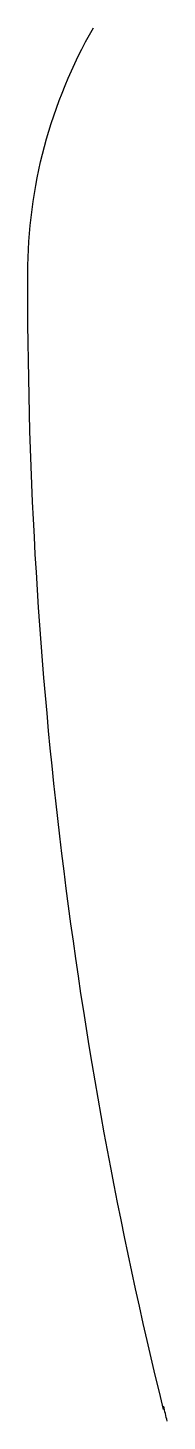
# Model space of a CAD drawing. Header units: millimetres. Extents: x 2698011 to 2856548, y 1019778 to 1210064.
# Drawn here: x 2780768.89 to 2780771.15, y 1121659.99 to 1121682.6 of the extents above; entities that cross this region are included whole.
import ezdxf

# ---------------------------------------------------------------- set-up
doc = ezdxf.new("R2010")
doc.units = ezdxf.units.MM
doc.layers.add('Bloques borde', color=9, linetype='Continuous')
doc.layers.add('Y_ CAJAS', color=9, linetype='Continuous')

# ---------------------------------------------------------------- blocks, each defined once
blk = doc.blocks.new('CO ALURA_  2500 tras 1120 CE ESQ - Inc')
at = {"layer": 'Bloques borde', "linetype": 'Continuous'}
blk.add_line((-0.05302944929295, 2.284999999999981), (-0.05302944929295, 2.284741669750786), dxfattribs=at)
blk.add_line((-0.05302944929295, 2.284999999999981), (-0.05302944929295, 2.284741669750786), dxfattribs=at)
for centre, radius, start, end in [((-0.0069511596491907, 2.292775753838879), 0.0450742262976109, 166.4158245070334, 166.7353815111582), ((-0.0069511596491907, 2.292775753838879), 0.0450742262976109, 166.4158245070334, 166.7353815111582), ((0.0229067523453637, 2.284999999999981), 0.0759362016383064, 166.1541144921651, 180), ((0.0229067523453637, 2.284999999999981), 0.0759362016383064, 166.1541144921651, 180), ((-0.0450294492929686, 2.284741669750786), 0.008, 180, 209.9152477206312), ((-0.0450294492929686, 2.284741669750786), 0.008, 180, 209.9152477206312)]:
    blk.add_arc(centre, radius, start, end, dxfattribs=at)

msp = doc.modelspace()

# ---------------------------------------------------------------- block references
at = {"layer": 'Y_ CAJAS', "xscale": -1000, "yscale": 1000, "zscale": 1000, "rotation": 179.9977225467084}
msp.add_blockref('CO ALURA_  2500 tras 1120 CE ESQ - Inc', (2780822.006311533, 1123963.349046265, -0.3880036102033024), dxfattribs=at)

doc.saveas('drawing.dxf')
